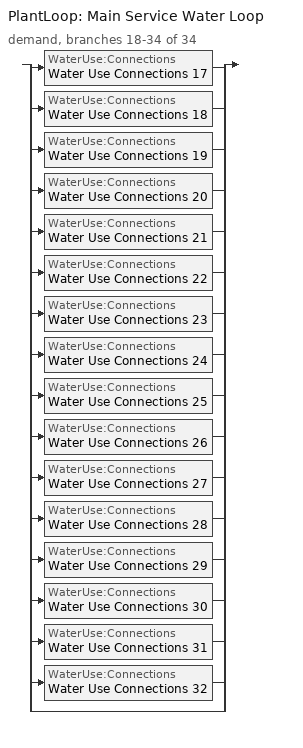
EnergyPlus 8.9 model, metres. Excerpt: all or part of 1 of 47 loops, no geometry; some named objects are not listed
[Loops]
PlantLoop 'Main Service Water Loop'
 demand, branches 18-34 of 34: split
  | WaterUse:Connections 'Water Use Connections 17'
  | WaterUse:Connections 'Water Use Connections 18'
  | WaterUse:Connections 'Water Use Connections 19'
  | WaterUse:Connections 'Water Use Connections 20'
  | WaterUse:Connections 'Water Use Connections 21'
  | WaterUse:Connections 'Water Use Connections 22'
  | WaterUse:Connections 'Water Use Connections 23'
  | WaterUse:Connections 'Water Use Connections 24'
  | WaterUse:Connections 'Water Use Connections 25'
  | WaterUse:Connections 'Water Use Connections 26'
  | WaterUse:Connections 'Water Use Connections 27'
  | WaterUse:Connections 'Water Use Connections 28'
  | WaterUse:Connections 'Water Use Connections 29'
  | WaterUse:Connections 'Water Use Connections 30'
  | WaterUse:Connections 'Water Use Connections 31'
  | WaterUse:Connections 'Water Use Connections 32'
  | bypass
[WaterUse:Equipment]
Name | Peak Flow Rate {m3/s} | Flow Rate Fraction Schedule | Target Temperature Schedule | Zone | Sensible Fraction Schedule | Latent Fraction Schedule
Mult_class_1_pod_1_zn_1_flr_1 Service Water Use 0.35gal/min | 2.22479e-05 | NECB-D-Service Water Heating | Schedule Ruleset 53 | Sp-Mult_Class_1_Pod_1_ZN_1_FLR_1 Sys-3 Flr-2 Sch-D HPlcmt-south ZN | Schedule Ruleset 51 | Schedule Ruleset 52
Mult_class_1_pod_1_zn_1_flr_2 Service Water Use 0.35gal/min | 2.22479e-05 | NECB-D-Service Water Heating | Schedule Ruleset 56 | Sp-Mult_Class_1_Pod_1_ZN_1_FLR_2 Sys-3 Flr-1 Sch-D HPlcmt-south ZN | Schedule Ruleset 54 | Schedule Ruleset 55
Mult_class_1_pod_2_zn_1_flr_1 Service Water Use 0.35gal/min | 2.22479e-05 | NECB-D-Service Water Heating | Schedule Ruleset 59 | Sp-Mult_Class_1_Pod_2_ZN_1_FLR_1 Sys-3 Flr-2 Sch-D HPlcmt-south ZN | Schedule Ruleset 57 | Schedule Ruleset 58
Mult_class_1_pod_2_zn_1_flr_2 Service Water Use 0.35gal/min | 2.22479e-05 | NECB-D-Service Water Heating | Schedule Ruleset 62 | Sp-Mult_Class_1_Pod_2_ZN_1_FLR_2 Sys-3 Flr-1 Sch-D HPlcmt-south ZN | Schedule Ruleset 60 | Schedule Ruleset 61
Mult_class_1_pod_3_zn_1_flr_1 Service Water Use 0.35gal/min | 2.22479e-05 | NECB-D-Service Water Heating | Schedule Ruleset 65 | Sp-Mult_Class_1_Pod_3_ZN_1_FLR_1 Sys-3 Flr-2 Sch-D HPlcmt-south ZN | Schedule Ruleset 63 | Schedule Ruleset 64
Mult_class_1_pod_3_zn_1_flr_2 Service Water Use 0.35gal/min | 2.22479e-05 | NECB-D-Service Water Heating | Schedule Ruleset 68 | Sp-Mult_Class_1_Pod_3_ZN_1_FLR_2 Sys-3 Flr-1 Sch-D HPlcmt-south ZN | Schedule Ruleset 66 | Schedule Ruleset 67
Mult_class_2_pod_1_zn_1_flr_1 Service Water Use 0.35gal/min | 2.22479e-05 | NECB-D-Service Water Heating | Schedule Ruleset 71 | Sp-Mult_Class_2_Pod_1_ZN_1_FLR_1 Sys-3 Flr-2 Sch-D HPlcmt-north ZN | Schedule Ruleset 69 | Schedule Ruleset 70
Mult_class_2_pod_1_zn_1_flr_2 Service Water Use 0.35gal/min | 2.22479e-05 | NECB-D-Service Water Heating | Schedule Ruleset 74 | Sp-Mult_Class_2_Pod_1_ZN_1_FLR_2 Sys-3 Flr-1 Sch-D HPlcmt-north ZN | Schedule Ruleset 72 | Schedule Ruleset 73
Mult_class_2_pod_2_zn_1_flr_1 Service Water Use 0.35gal/min | 2.22479e-05 | NECB-D-Service Water Heating | Schedule Ruleset 77 | Sp-Mult_Class_2_Pod_2_ZN_1_FLR_1 Sys-3 Flr-2 Sch-D HPlcmt-north ZN | Schedule Ruleset 75 | Schedule Ruleset 76
Mult_class_2_pod_2_zn_1_flr_2 Service Water Use 0.35gal/min | 2.22479e-05 | NECB-D-Service Water Heating | Schedule Ruleset 80 | Sp-Mult_Class_2_Pod_2_ZN_1_FLR_2 Sys-3 Flr-1 Sch-D HPlcmt-north ZN | Schedule Ruleset 78 | Schedule Ruleset 79
Mult_class_2_pod_3_zn_1_flr_1 Service Water Use 0.35gal/min | 2.22479e-05 | NECB-D-Service Water Heating | Schedule Ruleset 83 | Sp-Mult_Class_2_Pod_3_ZN_1_FLR_1 Sys-3 Flr-2 Sch-D HPlcmt-north ZN | Schedule Ruleset 81 | Schedule Ruleset 82
Mult_class_2_pod_3_zn_1_flr_2 Service Water Use 0.35gal/min | 2.22479e-05 | NECB-D-Service Water Heating | Schedule Ruleset 86 | Sp-Mult_Class_2_Pod_3_ZN_1_FLR_2 Sys-3 Flr-1 Sch-D HPlcmt-north ZN | Schedule Ruleset 84 | Schedule Ruleset 85
Kitchen_zn_1_flr_1 Service Water Use 0.11gal/min | 6.96588e-06 | NECB-B-Service Water Heating | Schedule Ruleset 89 | Sp-Kitchen_ZN_1_FLR_1 Sys-3 Flr-2 Sch-B HPlcmt-east ZN | Schedule Ruleset 87 | Schedule Ruleset 88
Library_media_center_zn_1_flr_2 Service Water Use 0.32gal/min | 2.03337e-05 | NECB-C-Service Water Heating | Schedule Ruleset 92 | Sp-LIBRARY_MEDIA_CENTER_ZN_1_FLR_2 Sys-3 Flr-1 Sch-C HPlcmt-east ZN | Schedule Ruleset 90 | Schedule Ruleset 91
Offices_zn_1_flr_1 Service Water Use 0.2gal/min | 1.2878e-05 | NECB-A-Service Water Heating | Schedule Ruleset 95 | Sp-Offices_ZN_1_FLR_1 Sys-3 Flr-2 Sch-A HPlcmt-south ZN | Schedule Ruleset 93 | Schedule Ruleset 94
Offices_zn_1_flr_2 Service Water Use 0.2gal/min | 1.2878e-05 | NECB-A-Service Water Heating | Schedule Ruleset 98 | Sp-Offices_ZN_1_FLR_2 Sys-3 Flr-1 Sch-A HPlcmt-south ZN | Schedule Ruleset 96 | Schedule Ruleset 97
[WaterUse:Connections]
Name | Water Use Equipment 1
Water Use Connections 17 | Mult_class_1_pod_1_zn_1_flr_1 Service Water Use 0.35gal/min
Water Use Connections 18 | Mult_class_1_pod_1_zn_1_flr_2 Service Water Use 0.35gal/min
Water Use Connections 19 | Mult_class_1_pod_2_zn_1_flr_1 Service Water Use 0.35gal/min
Water Use Connections 20 | Mult_class_1_pod_2_zn_1_flr_2 Service Water Use 0.35gal/min
Water Use Connections 21 | Mult_class_1_pod_3_zn_1_flr_1 Service Water Use 0.35gal/min
Water Use Connections 22 | Mult_class_1_pod_3_zn_1_flr_2 Service Water Use 0.35gal/min
Water Use Connections 23 | Mult_class_2_pod_1_zn_1_flr_1 Service Water Use 0.35gal/min
Water Use Connections 24 | Mult_class_2_pod_1_zn_1_flr_2 Service Water Use 0.35gal/min
Water Use Connections 25 | Mult_class_2_pod_2_zn_1_flr_1 Service Water Use 0.35gal/min
Water Use Connections 26 | Mult_class_2_pod_2_zn_1_flr_2 Service Water Use 0.35gal/min
Water Use Connections 27 | Mult_class_2_pod_3_zn_1_flr_1 Service Water Use 0.35gal/min
Water Use Connections 28 | Mult_class_2_pod_3_zn_1_flr_2 Service Water Use 0.35gal/min
Water Use Connections 29 | Kitchen_zn_1_flr_1 Service Water Use 0.11gal/min
Water Use Connections 30 | Library_media_center_zn_1_flr_2 Service Water Use 0.32gal/min
Water Use Connections 31 | Offices_zn_1_flr_1 Service Water Use 0.2gal/min
Water Use Connections 32 | Offices_zn_1_flr_2 Service Water Use 0.2gal/min
[Schedule:Day:Interval]
NECB-A-Service Water Heating Default; NECB-A-Service Water Heating Default|Wkdy Day: No, 07:00, 0.05, 08:00, 0.1, 10:00, 0.5, 16:00, 0.9, 17:00, 0.7, 18:00, 0.5, 19:00, 0.3, 22:00, 0.2, 24:00, 0.05
NECB-A-Service Water Heating Sat Day; NECB-A-Service Water Heating Sun|Hol Day; NECB-D-Service Water Heating Sat Day; NECB-D-Service Water Heating Sun|Hol Day; Schedule Day 54; Schedule Day 57; Schedule Day 60; Schedule Day 63; Schedule Day 66; Schedule Day 69; Schedule Day 72; Schedule Day 75; Schedule Day 78; Schedule Day 81; Schedule Day 84; Schedule Day 87; Schedule Day 90; Schedule Day 93; Schedule Day 96; Schedule Day 99: No, 24:00, 0.05
NECB-B-Service Water Heating Default; NECB-B-Service Water Heating Default|Wkdy Day: No, 01:00, 0.6, 02:00, 0.5, 09:00, 0.05, 11:00, 0.7, 12:00, 0.4, 13:00, 0.5, 15:00, 0.6, 16:00, 0.4, 18:00, 0.3, 19:00, 0.4, 20:00, 0.5, 22:00, 0.8, 24:00, 0.9
NECB-B-Service Water Heating Sat Day: No, 01:00, 0.7, 02:00, 0.6, 09:00, 0.05, 11:00, 0.7, 12:00, 0.4, 13:00, 0.5, 15:00, 0.6, 16:00, 0.4, 18:00, 0.3, 19:00, 0.4, 20:00, 0.5, 22:00, 0.8, 24:00, 0.9
NECB-B-Service Water Heating Sun|Hol Day: No, 01:00, 0.5, 02:00, 0.6, 09:00, 0.05, 11:00, 0.7, 12:00, 0.4, 13:00, 0.5, 15:00, 0.6, 16:00, 0.4, 18:00, 0.3, 19:00, 0.4, 20:00, 0.5, 22:00, 0.8, 24:00, 0.5
NECB-C-Service Water Heating Default; NECB-C-Service Water Heating Default|Wkdy Day: No, 08:00, 0.05, 09:00, 0.1, 10:00, 0.2, 11:00, 0.3, 12:00, 0.4, 16:00, 0.8, 17:00, 0.6, 18:00, 0.4, 19:00, 0.3, 21:00, 0.2, 24:00, 0.05
NECB-C-Service Water Heating Sat Day: No, 08:00, 0.05, 09:00, 0.1, 10:00, 0.2, 11:00, 0.3, 12:00, 0.5, 16:00, 0.9, 17:00, 0.7, 18:00, 0.5, 19:00, 0.3, 21:00, 0.2, 24:00, 0.05
NECB-C-Service Water Heating Sun|Hol Day: No, 10:00, 0.05, 11:00, 0.1, 12:00, 0.2, 13:00, 0.4, 15:00, 0.8, 16:00, 0.6, 17:00, 0.4, 18:00, 0.3, 19:00, 0.2, 24:00, 0.05
NECB-D-Service Water Heating Default; NECB-D-Service Water Heating Default|Wkdy Day: No, 08:00, 0.05, 10:00, 0.5, 16:00, 0.9, 17:00, 0.7, 18:00, 0.3, 21:00, 0.5, 22:00, 0.3, 24:00, 0.05
Schedule Day 100; Schedule Day 55; Schedule Day 58; Schedule Day 61; Schedule Day 64; Schedule Day 67; Schedule Day 70; Schedule Day 73; Schedule Day 76; Schedule Day 79; Schedule Day 82; Schedule Day 85; Schedule Day 88; Schedule Day 91; Schedule Day 94; Schedule Day 97: No, 24:00, 60
Schedule Day 53; Schedule Day 56; Schedule Day 59; Schedule Day 62; Schedule Day 65; Schedule Day 68; Schedule Day 71; Schedule Day 74; Schedule Day 77; Schedule Day 80; Schedule Day 83; Schedule Day 86; Schedule Day 89; Schedule Day 92; Schedule Day 95; Schedule Day 98: No, 24:00, 0.2
[Schedule:Week:Daily]
Schedule:Week:Daily {71735620-2773-4e2f-87f8-5f4557412468}: NECB-A-Service Water Heating Sun|Hol Day, NECB-A-Service Water Heating Default|Wkdy Day, NECB-A-Service Water Heating Default|Wkdy Day, NECB-A-Service Water Heating Default|Wkdy Day, NECB-A-Service Water Heating Default|Wkdy Day, NECB-A-Service Water Heating Default|Wkdy Day, NECB-A-Service Water Heating Sat Day, NECB-A-Service Water Heating Default, NECB-A-Service Water Heating Default, NECB-A-Service Water Heating Default, NECB-A-Service Water Heating Default, NECB-A-Service Water Heating Default
Schedule:Week:Daily {3ff9b2c5-2c67-4e1d-835a-114b646d68e7}: NECB-B-Service Water Heating Sun|Hol Day, NECB-B-Service Water Heating Default|Wkdy Day, NECB-B-Service Water Heating Default|Wkdy Day, NECB-B-Service Water Heating Default|Wkdy Day, NECB-B-Service Water Heating Default|Wkdy Day, NECB-B-Service Water Heating Default|Wkdy Day, NECB-B-Service Water Heating Sat Day, NECB-B-Service Water Heating Default, NECB-B-Service Water Heating Default, NECB-B-Service Water Heating Default, NECB-B-Service Water Heating Default, NECB-B-Service Water Heating Default
Schedule:Week:Daily {1ace1c91-954a-4a59-b67c-347676d0a225}: NECB-C-Service Water Heating Sun|Hol Day, NECB-C-Service Water Heating Default|Wkdy Day, NECB-C-Service Water Heating Default|Wkdy Day, NECB-C-Service Water Heating Default|Wkdy Day, NECB-C-Service Water Heating Default|Wkdy Day, NECB-C-Service Water Heating Default|Wkdy Day, NECB-C-Service Water Heating Sat Day, NECB-C-Service Water Heating Default, NECB-C-Service Water Heating Default, NECB-C-Service Water Heating Default, NECB-C-Service Water Heating Default, NECB-C-Service Water Heating Default
Schedule:Week:Daily {d50215a7-a802-4731-86a7-f4656ae78b32}: NECB-D-Service Water Heating Sun|Hol Day, NECB-D-Service Water Heating Default|Wkdy Day, NECB-D-Service Water Heating Default|Wkdy Day, NECB-D-Service Water Heating Default|Wkdy Day, NECB-D-Service Water Heating Default|Wkdy Day, NECB-D-Service Water Heating Default|Wkdy Day, NECB-D-Service Water Heating Sat Day, NECB-D-Service Water Heating Default, NECB-D-Service Water Heating Default, NECB-D-Service Water Heating Default, NECB-D-Service Water Heating Default, NECB-D-Service Water Heating Default
Schedule:Week:Daily {e0549b55-644a-4b68-b26e-c877604c343f}: Schedule Day 53, Schedule Day 53, Schedule Day 53, Schedule Day 53, Schedule Day 53, Schedule Day 53, Schedule Day 53, Schedule Day 53, Schedule Day 53, Schedule Day 53, Schedule Day 53, Schedule Day 53
Schedule:Week:Daily {d8b1d032-070a-49af-a953-af9f5ee0a920}: Schedule Day 54, Schedule Day 54, Schedule Day 54, Schedule Day 54, Schedule Day 54, Schedule Day 54, Schedule Day 54, Schedule Day 54, Schedule Day 54, Schedule Day 54, Schedule Day 54, Schedule Day 54
Schedule:Week:Daily {5ba24d7e-a40d-48e5-b03f-34803a93a09e}: Schedule Day 55, Schedule Day 55, Schedule Day 55, Schedule Day 55, Schedule Day 55, Schedule Day 55, Schedule Day 55, Schedule Day 55, Schedule Day 55, Schedule Day 55, Schedule Day 55, Schedule Day 55
Schedule:Week:Daily {4d1027ca-f2e0-41c8-a54c-696ac8b1eb35}: Schedule Day 56, Schedule Day 56, Schedule Day 56, Schedule Day 56, Schedule Day 56, Schedule Day 56, Schedule Day 56, Schedule Day 56, Schedule Day 56, Schedule Day 56, Schedule Day 56, Schedule Day 56
Schedule:Week:Daily {8e7c5d4a-aceb-4726-b0ba-5339720ca3ce}: Schedule Day 57, Schedule Day 57, Schedule Day 57, Schedule Day 57, Schedule Day 57, Schedule Day 57, Schedule Day 57, Schedule Day 57, Schedule Day 57, Schedule Day 57, Schedule Day 57, Schedule Day 57
Schedule:Week:Daily {88755307-39b2-481a-97a9-dd3a96068583}: Schedule Day 58, Schedule Day 58, Schedule Day 58, Schedule Day 58, Schedule Day 58, Schedule Day 58, Schedule Day 58, Schedule Day 58, Schedule Day 58, Schedule Day 58, Schedule Day 58, Schedule Day 58
Schedule:Week:Daily {6f42dc16-a8b1-4e1a-a6bb-555500fea8ec}: Schedule Day 59, Schedule Day 59, Schedule Day 59, Schedule Day 59, Schedule Day 59, Schedule Day 59, Schedule Day 59, Schedule Day 59, Schedule Day 59, Schedule Day 59, Schedule Day 59, Schedule Day 59
Schedule:Week:Daily {84eb4b88-ec35-4b0c-be7a-b6c045abb0ba}: Schedule Day 60, Schedule Day 60, Schedule Day 60, Schedule Day 60, Schedule Day 60, Schedule Day 60, Schedule Day 60, Schedule Day 60, Schedule Day 60, Schedule Day 60, Schedule Day 60, Schedule Day 60
Schedule:Week:Daily {6dc2abab-1d1e-41ec-bf4b-88fedbae046b}: Schedule Day 61, Schedule Day 61, Schedule Day 61, Schedule Day 61, Schedule Day 61, Schedule Day 61, Schedule Day 61, Schedule Day 61, Schedule Day 61, Schedule Day 61, Schedule Day 61, Schedule Day 61
Schedule:Week:Daily {5320f4aa-9181-4190-b7ce-ff4d831e0a7f}: Schedule Day 62, Schedule Day 62, Schedule Day 62, Schedule Day 62, Schedule Day 62, Schedule Day 62, Schedule Day 62, Schedule Day 62, Schedule Day 62, Schedule Day 62, Schedule Day 62, Schedule Day 62
Schedule:Week:Daily {8ddc1b16-4950-4170-9701-5be4c484b4f2}: Schedule Day 63, Schedule Day 63, Schedule Day 63, Schedule Day 63, Schedule Day 63, Schedule Day 63, Schedule Day 63, Schedule Day 63, Schedule Day 63, Schedule Day 63, Schedule Day 63, Schedule Day 63
Schedule:Week:Daily {0a401f46-0ec5-44bd-87a8-e4821d4f7229}: Schedule Day 64, Schedule Day 64, Schedule Day 64, Schedule Day 64, Schedule Day 64, Schedule Day 64, Schedule Day 64, Schedule Day 64, Schedule Day 64, Schedule Day 64, Schedule Day 64, Schedule Day 64
Schedule:Week:Daily {db22a193-c5f8-4a60-871b-6ca33f8e936b}: Schedule Day 65, Schedule Day 65, Schedule Day 65, Schedule Day 65, Schedule Day 65, Schedule Day 65, Schedule Day 65, Schedule Day 65, Schedule Day 65, Schedule Day 65, Schedule Day 65, Schedule Day 65
Schedule:Week:Daily {2787066f-5f3a-4f35-8398-1ddb19f7e8e5}: Schedule Day 66, Schedule Day 66, Schedule Day 66, Schedule Day 66, Schedule Day 66, Schedule Day 66, Schedule Day 66, Schedule Day 66, Schedule Day 66, Schedule Day 66, Schedule Day 66, Schedule Day 66
Schedule:Week:Daily {f55ac0ce-4377-4787-a22a-308f522fae0a}: Schedule Day 67, Schedule Day 67, Schedule Day 67, Schedule Day 67, Schedule Day 67, Schedule Day 67, Schedule Day 67, Schedule Day 67, Schedule Day 67, Schedule Day 67, Schedule Day 67, Schedule Day 67
Schedule:Week:Daily {1987846a-fc4e-465f-a3ff-5cbc266906d2}: Schedule Day 68, Schedule Day 68, Schedule Day 68, Schedule Day 68, Schedule Day 68, Schedule Day 68, Schedule Day 68, Schedule Day 68, Schedule Day 68, Schedule Day 68, Schedule Day 68, Schedule Day 68
Schedule:Week:Daily {ff9fa4a9-db36-41a0-b85b-94c40735d2d8}: Schedule Day 69, Schedule Day 69, Schedule Day 69, Schedule Day 69, Schedule Day 69, Schedule Day 69, Schedule Day 69, Schedule Day 69, Schedule Day 69, Schedule Day 69, Schedule Day 69, Schedule Day 69
Schedule:Week:Daily {6e265aa7-db89-4ca4-8568-0205287703d4}: Schedule Day 70, Schedule Day 70, Schedule Day 70, Schedule Day 70, Schedule Day 70, Schedule Day 70, Schedule Day 70, Schedule Day 70, Schedule Day 70, Schedule Day 70, Schedule Day 70, Schedule Day 70
Schedule:Week:Daily {7d91d421-eb3e-4d4c-8e1d-1617b78ca92d}: Schedule Day 71, Schedule Day 71, Schedule Day 71, Schedule Day 71, Schedule Day 71, Schedule Day 71, Schedule Day 71, Schedule Day 71, Schedule Day 71, Schedule Day 71, Schedule Day 71, Schedule Day 71
Schedule:Week:Daily {28e5f94c-be48-4f1e-95eb-55c72e975203}: Schedule Day 72, Schedule Day 72, Schedule Day 72, Schedule Day 72, Schedule Day 72, Schedule Day 72, Schedule Day 72, Schedule Day 72, Schedule Day 72, Schedule Day 72, Schedule Day 72, Schedule Day 72
Schedule:Week:Daily {a3dcdc08-1c93-4129-9ad5-7f8638c0292e}: Schedule Day 73, Schedule Day 73, Schedule Day 73, Schedule Day 73, Schedule Day 73, Schedule Day 73, Schedule Day 73, Schedule Day 73, Schedule Day 73, Schedule Day 73, Schedule Day 73, Schedule Day 73
Schedule:Week:Daily {46d2c3fe-d1bd-40c8-91b8-ebea239dcf64}: Schedule Day 74, Schedule Day 74, Schedule Day 74, Schedule Day 74, Schedule Day 74, Schedule Day 74, Schedule Day 74, Schedule Day 74, Schedule Day 74, Schedule Day 74, Schedule Day 74, Schedule Day 74
Schedule:Week:Daily {c6ff0694-d88f-4909-b7b0-0cabb9331fd7}: Schedule Day 75, Schedule Day 75, Schedule Day 75, Schedule Day 75, Schedule Day 75, Schedule Day 75, Schedule Day 75, Schedule Day 75, Schedule Day 75, Schedule Day 75, Schedule Day 75, Schedule Day 75
Schedule:Week:Daily {bca4716e-d10d-475c-8d16-963828b46864}: Schedule Day 76, Schedule Day 76, Schedule Day 76, Schedule Day 76, Schedule Day 76, Schedule Day 76, Schedule Day 76, Schedule Day 76, Schedule Day 76, Schedule Day 76, Schedule Day 76, Schedule Day 76
Schedule:Week:Daily {fd6cc86d-1c17-498d-aefe-d5511851609b}: Schedule Day 77, Schedule Day 77, Schedule Day 77, Schedule Day 77, Schedule Day 77, Schedule Day 77, Schedule Day 77, Schedule Day 77, Schedule Day 77, Schedule Day 77, Schedule Day 77, Schedule Day 77
Schedule:Week:Daily {4854db8c-9e73-45fb-8a41-2ce00b9468c5}: Schedule Day 78, Schedule Day 78, Schedule Day 78, Schedule Day 78, Schedule Day 78, Schedule Day 78, Schedule Day 78, Schedule Day 78, Schedule Day 78, Schedule Day 78, Schedule Day 78, Schedule Day 78
Schedule:Week:Daily {3cf59129-f8fc-4c85-85ca-b9212f1377fd}: Schedule Day 79, Schedule Day 79, Schedule Day 79, Schedule Day 79, Schedule Day 79, Schedule Day 79, Schedule Day 79, Schedule Day 79, Schedule Day 79, Schedule Day 79, Schedule Day 79, Schedule Day 79
Schedule:Week:Daily {ad8377f0-c6a9-4f0c-8ba1-fbab991c18f0}: Schedule Day 80, Schedule Day 80, Schedule Day 80, Schedule Day 80, Schedule Day 80, Schedule Day 80, Schedule Day 80, Schedule Day 80, Schedule Day 80, Schedule Day 80, Schedule Day 80, Schedule Day 80
Schedule:Week:Daily {02615945-d1dc-4295-9064-d2a28bb3f828}: Schedule Day 81, Schedule Day 81, Schedule Day 81, Schedule Day 81, Schedule Day 81, Schedule Day 81, Schedule Day 81, Schedule Day 81, Schedule Day 81, Schedule Day 81, Schedule Day 81, Schedule Day 81
Schedule:Week:Daily {38a42962-0d40-4d1a-b9b0-458ed07cd8a1}: Schedule Day 82, Schedule Day 82, Schedule Day 82, Schedule Day 82, Schedule Day 82, Schedule Day 82, Schedule Day 82, Schedule Day 82, Schedule Day 82, Schedule Day 82, Schedule Day 82, Schedule Day 82
Schedule:Week:Daily {a64c6118-06b3-4ad8-9c48-6fcc5e32f9d2}: Schedule Day 83, Schedule Day 83, Schedule Day 83, Schedule Day 83, Schedule Day 83, Schedule Day 83, Schedule Day 83, Schedule Day 83, Schedule Day 83, Schedule Day 83, Schedule Day 83, Schedule Day 83
Schedule:Week:Daily {06057608-7ad0-481b-b6b8-1117167e3ce0}: Schedule Day 84, Schedule Day 84, Schedule Day 84, Schedule Day 84, Schedule Day 84, Schedule Day 84, Schedule Day 84, Schedule Day 84, Schedule Day 84, Schedule Day 84, Schedule Day 84, Schedule Day 84
Schedule:Week:Daily {b0e29c9b-b911-4583-9f67-7d142da9b13c}: Schedule Day 85, Schedule Day 85, Schedule Day 85, Schedule Day 85, Schedule Day 85, Schedule Day 85, Schedule Day 85, Schedule Day 85, Schedule Day 85, Schedule Day 85, Schedule Day 85, Schedule Day 85
Schedule:Week:Daily {73a10f0d-c9c5-4085-9579-efef620bf02d}: Schedule Day 86, Schedule Day 86, Schedule Day 86, Schedule Day 86, Schedule Day 86, Schedule Day 86, Schedule Day 86, Schedule Day 86, Schedule Day 86, Schedule Day 86, Schedule Day 86, Schedule Day 86
Schedule:Week:Daily {57aa52c8-df84-43a1-a79a-ac8e6b98ed6a}: Schedule Day 87, Schedule Day 87, Schedule Day 87, Schedule Day 87, Schedule Day 87, Schedule Day 87, Schedule Day 87, Schedule Day 87, Schedule Day 87, Schedule Day 87, Schedule Day 87, Schedule Day 87
Schedule:Week:Daily {3c9a1b53-98d6-4fb3-9649-02afa9afea6f}: Schedule Day 88, Schedule Day 88, Schedule Day 88, Schedule Day 88, Schedule Day 88, Schedule Day 88, Schedule Day 88, Schedule Day 88, Schedule Day 88, Schedule Day 88, Schedule Day 88, Schedule Day 88
Schedule:Week:Daily {ec028673-5633-417c-91a9-2f9151b778c9}: Schedule Day 89, Schedule Day 89, Schedule Day 89, Schedule Day 89, Schedule Day 89, Schedule Day 89, Schedule Day 89, Schedule Day 89, Schedule Day 89, Schedule Day 89, Schedule Day 89, Schedule Day 89
Schedule:Week:Daily {f466f42a-9b02-4e95-8d46-7d7c3660df6a}: Schedule Day 90, Schedule Day 90, Schedule Day 90, Schedule Day 90, Schedule Day 90, Schedule Day 90, Schedule Day 90, Schedule Day 90, Schedule Day 90, Schedule Day 90, Schedule Day 90, Schedule Day 90
Schedule:Week:Daily {292dea62-7964-48e0-9620-b878b7d8d49b}: Schedule Day 91, Schedule Day 91, Schedule Day 91, Schedule Day 91, Schedule Day 91, Schedule Day 91, Schedule Day 91, Schedule Day 91, Schedule Day 91, Schedule Day 91, Schedule Day 91, Schedule Day 91
Schedule:Week:Daily {0a07cbeb-5b0c-48bf-a7ec-3351f14e8fc9}: Schedule Day 92, Schedule Day 92, Schedule Day 92, Schedule Day 92, Schedule Day 92, Schedule Day 92, Schedule Day 92, Schedule Day 92, Schedule Day 92, Schedule Day 92, Schedule Day 92, Schedule Day 92
Schedule:Week:Daily {cdc5ba26-b2ea-4e82-9f67-3c94173e3193}: Schedule Day 93, Schedule Day 93, Schedule Day 93, Schedule Day 93, Schedule Day 93, Schedule Day 93, Schedule Day 93, Schedule Day 93, Schedule Day 93, Schedule Day 93, Schedule Day 93, Schedule Day 93
Schedule:Week:Daily {ecb0769e-4a90-4304-a170-a5753a753367}: Schedule Day 94, Schedule Day 94, Schedule Day 94, Schedule Day 94, Schedule Day 94, Schedule Day 94, Schedule Day 94, Schedule Day 94, Schedule Day 94, Schedule Day 94, Schedule Day 94, Schedule Day 94
Schedule:Week:Daily {e071ae25-fd93-494f-be5e-853608f1550a}: Schedule Day 95, Schedule Day 95, Schedule Day 95, Schedule Day 95, Schedule Day 95, Schedule Day 95, Schedule Day 95, Schedule Day 95, Schedule Day 95, Schedule Day 95, Schedule Day 95, Schedule Day 95
Schedule:Week:Daily {40c0bc53-f9bf-4b7c-b644-d40811ae4c89}: Schedule Day 96, Schedule Day 96, Schedule Day 96, Schedule Day 96, Schedule Day 96, Schedule Day 96, Schedule Day 96, Schedule Day 96, Schedule Day 96, Schedule Day 96, Schedule Day 96, Schedule Day 96
Schedule:Week:Daily {2812eedf-2d7b-4714-98a9-6fed38567703}: Schedule Day 97, Schedule Day 97, Schedule Day 97, Schedule Day 97, Schedule Day 97, Schedule Day 97, Schedule Day 97, Schedule Day 97, Schedule Day 97, Schedule Day 97, Schedule Day 97, Schedule Day 97
Schedule:Week:Daily {b07c650e-048e-4ed4-bb44-99ab9351afc9}: Schedule Day 98, Schedule Day 98, Schedule Day 98, Schedule Day 98, Schedule Day 98, Schedule Day 98, Schedule Day 98, Schedule Day 98, Schedule Day 98, Schedule Day 98, Schedule Day 98, Schedule Day 98
Schedule:Week:Daily {6d0ed7cd-c1eb-4c7e-93a3-833bb0e62e37}: Schedule Day 99, Schedule Day 99, Schedule Day 99, Schedule Day 99, Schedule Day 99, Schedule Day 99, Schedule Day 99, Schedule Day 99, Schedule Day 99, Schedule Day 99, Schedule Day 99, Schedule Day 99
Schedule:Week:Daily {60a8aaaa-512f-4ec1-af12-fbb1126925dc}: Schedule Day 100, Schedule Day 100, Schedule Day 100, Schedule Day 100, Schedule Day 100, Schedule Day 100, Schedule Day 100, Schedule Day 100, Schedule Day 100, Schedule Day 100, Schedule Day 100, Schedule Day 100
[Schedule:Year]
NECB-A-Service Water Heating: Schedule:Week:Daily {71735620-2773-4e2f-87f8-5f4557412468}, 1, 1, 12, 31
NECB-B-Service Water Heating: Schedule:Week:Daily {3ff9b2c5-2c67-4e1d-835a-114b646d68e7}, 1, 1, 12, 31
NECB-C-Service Water Heating: Schedule:Week:Daily {1ace1c91-954a-4a59-b67c-347676d0a225}, 1, 1, 12, 31
NECB-D-Service Water Heating: Schedule:Week:Daily {d50215a7-a802-4731-86a7-f4656ae78b32}, 1, 1, 12, 31
Schedule Ruleset 51: Schedule:Week:Daily {e0549b55-644a-4b68-b26e-c877604c343f}, 1, 1, 12, 31
Schedule Ruleset 52: Schedule:Week:Daily {d8b1d032-070a-49af-a953-af9f5ee0a920}, 1, 1, 12, 31
Schedule Ruleset 53: Schedule:Week:Daily {5ba24d7e-a40d-48e5-b03f-34803a93a09e}, 1, 1, 12, 31
Schedule Ruleset 54: Schedule:Week:Daily {4d1027ca-f2e0-41c8-a54c-696ac8b1eb35}, 1, 1, 12, 31
Schedule Ruleset 55: Schedule:Week:Daily {8e7c5d4a-aceb-4726-b0ba-5339720ca3ce}, 1, 1, 12, 31
Schedule Ruleset 56: Schedule:Week:Daily {88755307-39b2-481a-97a9-dd3a96068583}, 1, 1, 12, 31
Schedule Ruleset 57: Schedule:Week:Daily {6f42dc16-a8b1-4e1a-a6bb-555500fea8ec}, 1, 1, 12, 31
Schedule Ruleset 58: Schedule:Week:Daily {84eb4b88-ec35-4b0c-be7a-b6c045abb0ba}, 1, 1, 12, 31
Schedule Ruleset 59: Schedule:Week:Daily {6dc2abab-1d1e-41ec-bf4b-88fedbae046b}, 1, 1, 12, 31
Schedule Ruleset 60: Schedule:Week:Daily {5320f4aa-9181-4190-b7ce-ff4d831e0a7f}, 1, 1, 12, 31
Schedule Ruleset 61: Schedule:Week:Daily {8ddc1b16-4950-4170-9701-5be4c484b4f2}, 1, 1, 12, 31
Schedule Ruleset 62: Schedule:Week:Daily {0a401f46-0ec5-44bd-87a8-e4821d4f7229}, 1, 1, 12, 31
Schedule Ruleset 63: Schedule:Week:Daily {db22a193-c5f8-4a60-871b-6ca33f8e936b}, 1, 1, 12, 31
Schedule Ruleset 64: Schedule:Week:Daily {2787066f-5f3a-4f35-8398-1ddb19f7e8e5}, 1, 1, 12, 31
Schedule Ruleset 65: Schedule:Week:Daily {f55ac0ce-4377-4787-a22a-308f522fae0a}, 1, 1, 12, 31
Schedule Ruleset 66: Schedule:Week:Daily {1987846a-fc4e-465f-a3ff-5cbc266906d2}, 1, 1, 12, 31
Schedule Ruleset 67: Schedule:Week:Daily {ff9fa4a9-db36-41a0-b85b-94c40735d2d8}, 1, 1, 12, 31
Schedule Ruleset 68: Schedule:Week:Daily {6e265aa7-db89-4ca4-8568-0205287703d4}, 1, 1, 12, 31
Schedule Ruleset 69: Schedule:Week:Daily {7d91d421-eb3e-4d4c-8e1d-1617b78ca92d}, 1, 1, 12, 31
Schedule Ruleset 70: Schedule:Week:Daily {28e5f94c-be48-4f1e-95eb-55c72e975203}, 1, 1, 12, 31
Schedule Ruleset 71: Schedule:Week:Daily {a3dcdc08-1c93-4129-9ad5-7f8638c0292e}, 1, 1, 12, 31
Schedule Ruleset 72: Schedule:Week:Daily {46d2c3fe-d1bd-40c8-91b8-ebea239dcf64}, 1, 1, 12, 31
Schedule Ruleset 73: Schedule:Week:Daily {c6ff0694-d88f-4909-b7b0-0cabb9331fd7}, 1, 1, 12, 31
Schedule Ruleset 74: Schedule:Week:Daily {bca4716e-d10d-475c-8d16-963828b46864}, 1, 1, 12, 31
Schedule Ruleset 75: Schedule:Week:Daily {fd6cc86d-1c17-498d-aefe-d5511851609b}, 1, 1, 12, 31
Schedule Ruleset 76: Schedule:Week:Daily {4854db8c-9e73-45fb-8a41-2ce00b9468c5}, 1, 1, 12, 31
Schedule Ruleset 77: Schedule:Week:Daily {3cf59129-f8fc-4c85-85ca-b9212f1377fd}, 1, 1, 12, 31
Schedule Ruleset 78: Schedule:Week:Daily {ad8377f0-c6a9-4f0c-8ba1-fbab991c18f0}, 1, 1, 12, 31
Schedule Ruleset 79: Schedule:Week:Daily {02615945-d1dc-4295-9064-d2a28bb3f828}, 1, 1, 12, 31
Schedule Ruleset 80: Schedule:Week:Daily {38a42962-0d40-4d1a-b9b0-458ed07cd8a1}, 1, 1, 12, 31
Schedule Ruleset 81: Schedule:Week:Daily {a64c6118-06b3-4ad8-9c48-6fcc5e32f9d2}, 1, 1, 12, 31
Schedule Ruleset 82: Schedule:Week:Daily {06057608-7ad0-481b-b6b8-1117167e3ce0}, 1, 1, 12, 31
Schedule Ruleset 83: Schedule:Week:Daily {b0e29c9b-b911-4583-9f67-7d142da9b13c}, 1, 1, 12, 31
Schedule Ruleset 84: Schedule:Week:Daily {73a10f0d-c9c5-4085-9579-efef620bf02d}, 1, 1, 12, 31
Schedule Ruleset 85: Schedule:Week:Daily {57aa52c8-df84-43a1-a79a-ac8e6b98ed6a}, 1, 1, 12, 31
Schedule Ruleset 86: Schedule:Week:Daily {3c9a1b53-98d6-4fb3-9649-02afa9afea6f}, 1, 1, 12, 31
Schedule Ruleset 87: Schedule:Week:Daily {ec028673-5633-417c-91a9-2f9151b778c9}, 1, 1, 12, 31
Schedule Ruleset 88: Schedule:Week:Daily {f466f42a-9b02-4e95-8d46-7d7c3660df6a}, 1, 1, 12, 31
Schedule Ruleset 89: Schedule:Week:Daily {292dea62-7964-48e0-9620-b878b7d8d49b}, 1, 1, 12, 31
Schedule Ruleset 90: Schedule:Week:Daily {0a07cbeb-5b0c-48bf-a7ec-3351f14e8fc9}, 1, 1, 12, 31
Schedule Ruleset 91: Schedule:Week:Daily {cdc5ba26-b2ea-4e82-9f67-3c94173e3193}, 1, 1, 12, 31
Schedule Ruleset 92: Schedule:Week:Daily {ecb0769e-4a90-4304-a170-a5753a753367}, 1, 1, 12, 31
Schedule Ruleset 93: Schedule:Week:Daily {e071ae25-fd93-494f-be5e-853608f1550a}, 1, 1, 12, 31
Schedule Ruleset 94: Schedule:Week:Daily {40c0bc53-f9bf-4b7c-b644-d40811ae4c89}, 1, 1, 12, 31
Schedule Ruleset 95: Schedule:Week:Daily {2812eedf-2d7b-4714-98a9-6fed38567703}, 1, 1, 12, 31
Schedule Ruleset 96: Schedule:Week:Daily {b07c650e-048e-4ed4-bb44-99ab9351afc9}, 1, 1, 12, 31
Schedule Ruleset 97: Schedule:Week:Daily {6d0ed7cd-c1eb-4c7e-93a3-833bb0e62e37}, 1, 1, 12, 31
Schedule Ruleset 98: Schedule:Week:Daily {60a8aaaa-512f-4ec1-af12-fbb1126925dc}, 1, 1, 12, 31
